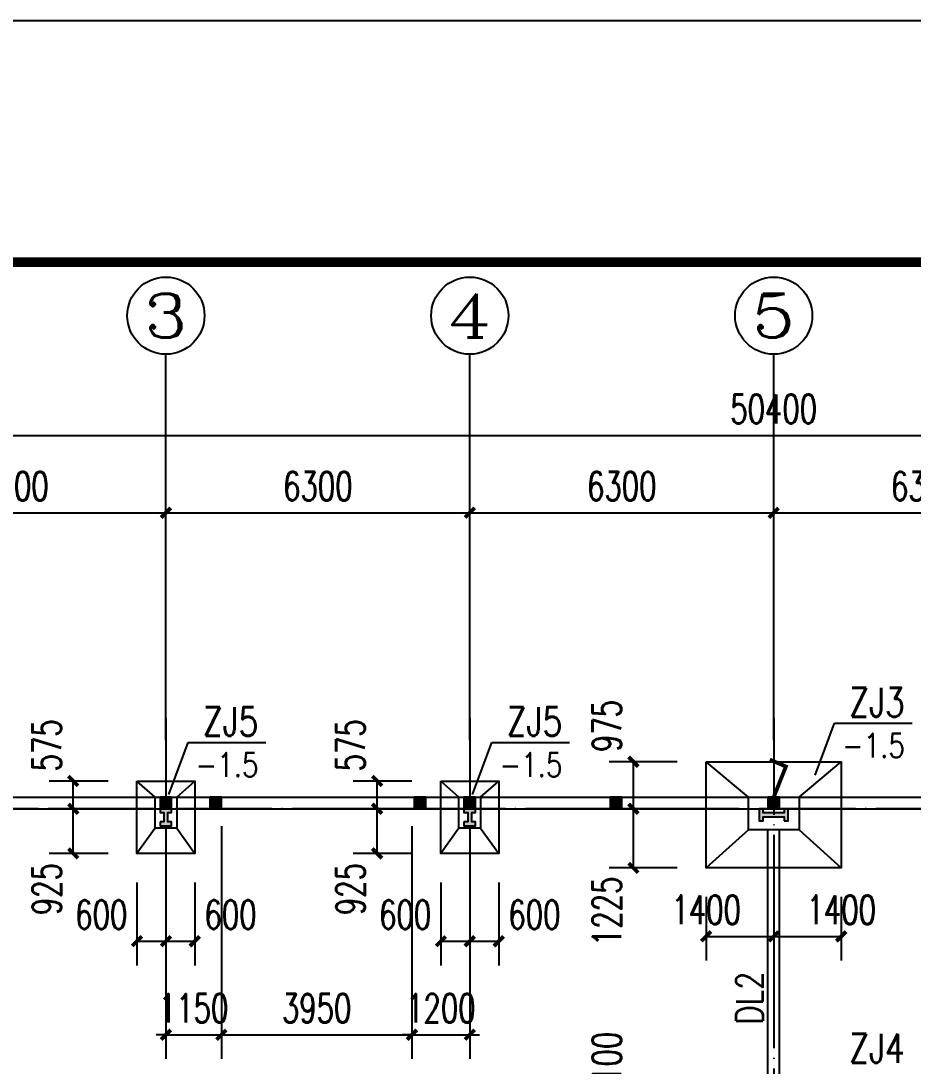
# Model space of a CAD drawing. Extents: x 37237700 to 37865026, y 138877 to 347670.
# Drawn here: x 37263291 to 37281786, y 326011 to 347670 of the extents above; entities that cross this region are included whole.
import ezdxf
from ezdxf.enums import TextEntityAlignment as Align

# ---------------------------------------------------------------- set-up
doc = ezdxf.new("R2010")
doc.units = 0
doc.header["$LTSCALE"] = 1000
doc.header["$MEASUREMENT"] = 0
doc.linetypes.add('ACAD_ISO04W100', pattern=[30.5, 24, -3, 0.5, -3])
doc.linetypes.add('DOTE', pattern=[2.42, 2, -0.2, 0.02, -0.2])
doc.layers.get('0').update_dxf_attribs({"linetype": 'CONTINUOUS'})
doc.layers.get('DEFPOINTS').update_dxf_attribs({"linetype": 'CONTINUOUS'})
for name, color, linetype in [('AXIS', 3, 'CONTINUOUS'), ('AXIS_TEXT', 7, 'CONTINUOUS'), ('COLUMN', 7, 'CONTINUOUS'), ('DOTE', 1, 'ACAD_ISO04W100'), ('PUB_DIM', 3, 'CONTINUOUS'), ('PUB_HATCH', 8, 'CONTINUOUS'), ('PUB_TITLE', 4, 'CONTINUOUS'), ('独立基础', 2, 'CONTINUOUS')]:
    doc.layers.add(name, color=color, linetype=linetype)
doc.styles.add('_TCH_AXIS', font='COMPLEX', dxfattribs={"bigfont": 'GBCBIG'})
doc.styles.add('_TCH_DIM_T3', font='SIMPLEX', dxfattribs={"width": 0.705882, "bigfont": 'GBCBIG'})
doc.styles.add('COMPLEX', font='COMPLEX')
doc.styles.add('DIM_FONT', font='SIMPLEX.shx', dxfattribs={"width": 0.8})
doc.dimstyles.new('_TCH_ARCH&&200', dxfattribs={"dimtxt": 595, "dimasz": 200, "dimexe": 500, "dimexo": 600, "dimgap": 252.5, "dimtad": 1, "dimdec": 0, "dimzin": 0, "dimdsep": 46, "dimtxsty": '_TCH_DIM_T3', "dimblk": 'ARCHTICK', "dimcen": 0.09, "dimclrt": 7, "dimazin": 2, "dimtfac": 1, "dimtdec": 0, "dimtix": 1, "dimtmove": 2, "dimatfit": 3, "dimfxl": 1, "dimtolj": 1, "dimtzin": 0, "dimarcsym": 0})

# ---------------------------------------------------------------- blocks, each defined once
blk = doc.blocks.new('_ArchTick')
at = {"color": 0, "linetype": 'ByBlock', "const_width": 0.4}
blk.add_lwpolyline([(-0.5, -0.5), (0.5, 0.5)], dxfattribs=at)
blk = doc.blocks.new('*D1140')
at = {"layer": 'DEFPOINTS', "color": 0}
for p in [(37266297, 331583), (37267447, 331583), (37267447, 326660)]:
    blk.add_point(p, dxfattribs=at)
at = {"layer": 'PUB_DIM', "color": 0, "lineweight": -2}
for p, q in [((37266297, 330983), (37266297, 326160)), ((37267447, 330983), (37267447, 326160)), ((37266297, 326660), (37266097, 326660)), ((37266297, 326660), (37267447, 326660)), ((37267447, 326660), (37267647, 326660))]:
    blk.add_line(p, q, dxfattribs=at)
at = {"layer": 'PUB_DIM', "color": 0, "lineweight": -2, "xscale": 200, "yscale": 200, "zscale": 200}
blk.add_blockref('_ArchTick', (37266297, 326660), dxfattribs=at)
at = {"layer": 'PUB_DIM', "color": 0, "lineweight": -2, "xscale": 200, "yscale": 200, "zscale": 200, "rotation": 180}
blk.add_blockref('_ArchTick', (37267447, 326660), dxfattribs=at)
at = {"layer": 'PUB_DIM', "color": 7, "insert": (37266872, 327210), "char_height": 595, "attachment_point": 5, "style": '_TCH_DIM_T3'}
blk.add_mtext('\\A1;1150', dxfattribs=at)
blk = doc.blocks.new('*D1141')
at = {"layer": 'DEFPOINTS', "color": 0}
for p in [(37267447, 331583), (37271397, 331583), (37271397, 326660)]:
    blk.add_point(p, dxfattribs=at)
at = {"layer": 'PUB_DIM', "color": 0, "lineweight": -2}
for p, q in [((37267447, 330983), (37267447, 326160)), ((37271397, 330983), (37271397, 326160)), ((37267447, 326660), (37271397, 326660))]:
    blk.add_line(p, q, dxfattribs=at)
at = {"layer": 'PUB_DIM', "color": 0, "lineweight": -2, "xscale": 200, "yscale": 200, "zscale": 200, "rotation": 180}
blk.add_blockref('_ArchTick', (37267447, 326660), dxfattribs=at)
at = {"layer": 'PUB_DIM', "color": 0, "lineweight": -2, "xscale": 200, "yscale": 200, "zscale": 200}
blk.add_blockref('_ArchTick', (37271397, 326660), dxfattribs=at)
at = {"layer": 'PUB_DIM', "color": 7, "insert": (37269422, 327210), "char_height": 595, "attachment_point": 5, "style": '_TCH_DIM_T3'}
blk.add_mtext('\\A1;3950', dxfattribs=at)
blk = doc.blocks.new('*D1142')
at = {"layer": 'DEFPOINTS', "color": 0}
for p in [(37271397, 331583), (37272597, 331583), (37272597, 326660)]:
    blk.add_point(p, dxfattribs=at)
at = {"layer": 'PUB_DIM', "color": 0, "lineweight": -2}
for p, q in [((37271397, 330983), (37271397, 326160)), ((37272597, 330983), (37272597, 326160)), ((37271397, 326660), (37271197, 326660)), ((37271397, 326660), (37272597, 326660)), ((37272597, 326660), (37272797, 326660))]:
    blk.add_line(p, q, dxfattribs=at)
at = {"layer": 'PUB_DIM', "color": 0, "lineweight": -2, "xscale": 200, "yscale": 200, "zscale": 200}
blk.add_blockref('_ArchTick', (37271397, 326660), dxfattribs=at)
at = {"layer": 'PUB_DIM', "color": 0, "lineweight": -2, "xscale": 200, "yscale": 200, "zscale": 200, "rotation": 180}
blk.add_blockref('_ArchTick', (37272597, 326660), dxfattribs=at)
at = {"layer": 'PUB_DIM', "color": 7, "insert": (37271997, 327210), "char_height": 595, "attachment_point": 5, "style": '_TCH_DIM_T3'}
blk.add_mtext('\\A1;1200', dxfattribs=at)
blk = doc.blocks.new('*D1153')
at = {"layer": 'DEFPOINTS', "color": 0}
for p in [(37275989, 325143), (37277497, 325143), (37277497, 324043)]:
    blk.add_point(p, dxfattribs=at)
at = {"layer": 'PUB_DIM', "color": 0, "lineweight": -2}
for p, q in [((37276897, 325143), (37275489, 325143)), ((37275989, 324043), (37275989, 325143)), ((37276897, 324043), (37275489, 324043))]:
    blk.add_line(p, q, dxfattribs=at)
at = {"layer": 'PUB_DIM', "color": 0, "lineweight": -2, "xscale": 200, "yscale": 200, "zscale": 200}
for p, rotation in [((37275989, 325143), 90), ((37275989, 324043), 270)]:
    blk.add_blockref('_ArchTick', p, dxfattribs=dict(at, rotation=rotation))
at = {"layer": 'PUB_DIM', "color": 7, "insert": (37275439, 326003), "char_height": 595, "attachment_point": 5, "rotation": 90, "style": '_TCH_DIM_T3'}
blk.add_mtext('\\A1;1100', dxfattribs=at)
blk = doc.blocks.new('*D1269')
at = {"layer": 'DEFPOINTS', "color": 0}
for p in [(37271997, 330418), (37272597, 330418), (37272597, 328599)]:
    blk.add_point(p, dxfattribs=at)
at = {"layer": 'PUB_DIM', "color": 0, "lineweight": -2}
for p, q in [((37271997, 329818), (37271997, 328099)), ((37272597, 329818), (37272597, 328099)), ((37271997, 328599), (37272597, 328599))]:
    blk.add_line(p, q, dxfattribs=at)
at = {"layer": 'PUB_DIM', "color": 0, "lineweight": -2, "xscale": 200, "yscale": 200, "zscale": 200, "rotation": 180}
blk.add_blockref('_ArchTick', (37271997, 328599), dxfattribs=at)
at = {"layer": 'PUB_DIM', "color": 0, "lineweight": -2, "xscale": 200, "yscale": 200, "zscale": 200}
blk.add_blockref('_ArchTick', (37272597, 328599), dxfattribs=at)
at = {"layer": 'PUB_DIM', "color": 7, "insert": (37271257, 329149), "char_height": 595, "attachment_point": 5, "style": '_TCH_DIM_T3'}
blk.add_mtext('\\A1;600', dxfattribs=at)
blk = doc.blocks.new('*D1270')
at = {"layer": 'DEFPOINTS', "color": 0}
for p in [(37272597, 330418), (37273197, 330418), (37273197, 328599)]:
    blk.add_point(p, dxfattribs=at)
at = {"layer": 'PUB_DIM', "color": 0, "lineweight": -2}
for p, q in [((37272597, 329818), (37272597, 328099)), ((37273197, 329818), (37273197, 328099)), ((37272597, 328599), (37273197, 328599))]:
    blk.add_line(p, q, dxfattribs=at)
at = {"layer": 'PUB_DIM', "color": 0, "lineweight": -2, "xscale": 200, "yscale": 200, "zscale": 200, "rotation": 180}
blk.add_blockref('_ArchTick', (37272597, 328599), dxfattribs=at)
at = {"layer": 'PUB_DIM', "color": 0, "lineweight": -2, "xscale": 200, "yscale": 200, "zscale": 200}
blk.add_blockref('_ArchTick', (37273197, 328599), dxfattribs=at)
at = {"layer": 'PUB_DIM', "color": 7, "insert": (37273937, 329149), "char_height": 595, "attachment_point": 5, "style": '_TCH_DIM_T3'}
blk.add_mtext('\\A1;600', dxfattribs=at)
blk = doc.blocks.new('*D1271')
at = {"layer": 'DEFPOINTS', "color": 0}
for p in [(37270676, 331918), (37271997, 331918), (37271997, 331343)]:
    blk.add_point(p, dxfattribs=at)
at = {"layer": 'PUB_DIM', "color": 0, "lineweight": -2}
for p, q in [((37271397, 331918), (37270176, 331918)), ((37270676, 331343), (37270676, 331918)), ((37271397, 331343), (37270176, 331343))]:
    blk.add_line(p, q, dxfattribs=at)
at = {"layer": 'PUB_DIM', "color": 0, "lineweight": -2, "xscale": 200, "yscale": 200, "zscale": 200}
for p, rotation in [((37270676, 331918), 90), ((37270676, 331343), 270)]:
    blk.add_blockref('_ArchTick', p, dxfattribs=dict(at, rotation=rotation))
at = {"layer": 'PUB_DIM', "color": 7, "insert": (37270126, 332658), "char_height": 595, "attachment_point": 5, "rotation": 90, "style": '_TCH_DIM_T3'}
blk.add_mtext('\\A1;575', dxfattribs=at)
blk = doc.blocks.new('*D1272')
at = {"layer": 'DEFPOINTS', "color": 0}
for p in [(37270676, 331343), (37271997, 331343), (37271997, 330418)]:
    blk.add_point(p, dxfattribs=at)
at = {"layer": 'PUB_DIM', "color": 0, "lineweight": -2}
for p, q in [((37271397, 331343), (37270176, 331343)), ((37270676, 330418), (37270676, 331343)), ((37271397, 330418), (37270176, 330418))]:
    blk.add_line(p, q, dxfattribs=at)
at = {"layer": 'PUB_DIM', "color": 0, "lineweight": -2, "xscale": 200, "yscale": 200, "zscale": 200}
for p, rotation in [((37270676, 331343), 90), ((37270676, 330418), 270)]:
    blk.add_blockref('_ArchTick', p, dxfattribs=dict(at, rotation=rotation))
at = {"layer": 'PUB_DIM', "color": 7, "insert": (37270126, 329678), "char_height": 595, "attachment_point": 5, "rotation": 90, "style": '_TCH_DIM_T3'}
blk.add_mtext('\\A1;925', dxfattribs=at)
blk = doc.blocks.new('*D1277')
at = {"layer": 'DEFPOINTS', "color": 0}
for p in [(37265697, 330418), (37266297, 330418), (37266297, 328599)]:
    blk.add_point(p, dxfattribs=at)
at = {"layer": 'PUB_DIM', "color": 0, "lineweight": -2}
for p, q in [((37265697, 329818), (37265697, 328099)), ((37266297, 329818), (37266297, 328099)), ((37265697, 328599), (37266297, 328599))]:
    blk.add_line(p, q, dxfattribs=at)
at = {"layer": 'PUB_DIM', "color": 0, "lineweight": -2, "xscale": 200, "yscale": 200, "zscale": 200, "rotation": 180}
blk.add_blockref('_ArchTick', (37265697, 328599), dxfattribs=at)
at = {"layer": 'PUB_DIM', "color": 0, "lineweight": -2, "xscale": 200, "yscale": 200, "zscale": 200}
blk.add_blockref('_ArchTick', (37266297, 328599), dxfattribs=at)
at = {"layer": 'PUB_DIM', "color": 7, "insert": (37264957, 329149), "char_height": 595, "attachment_point": 5, "style": '_TCH_DIM_T3'}
blk.add_mtext('\\A1;600', dxfattribs=at)
blk = doc.blocks.new('*D1278')
at = {"layer": 'DEFPOINTS', "color": 0}
for p in [(37266297, 330418), (37266897, 330418), (37266897, 328599)]:
    blk.add_point(p, dxfattribs=at)
at = {"layer": 'PUB_DIM', "color": 0, "lineweight": -2}
for p, q in [((37266297, 329818), (37266297, 328099)), ((37266897, 329818), (37266897, 328099)), ((37266297, 328599), (37266897, 328599))]:
    blk.add_line(p, q, dxfattribs=at)
at = {"layer": 'PUB_DIM', "color": 0, "lineweight": -2, "xscale": 200, "yscale": 200, "zscale": 200, "rotation": 180}
blk.add_blockref('_ArchTick', (37266297, 328599), dxfattribs=at)
at = {"layer": 'PUB_DIM', "color": 0, "lineweight": -2, "xscale": 200, "yscale": 200, "zscale": 200}
blk.add_blockref('_ArchTick', (37266897, 328599), dxfattribs=at)
at = {"layer": 'PUB_DIM', "color": 7, "insert": (37267637, 329149), "char_height": 595, "attachment_point": 5, "style": '_TCH_DIM_T3'}
blk.add_mtext('\\A1;600', dxfattribs=at)
blk = doc.blocks.new('*D1279')
at = {"layer": 'DEFPOINTS', "color": 0}
for p in [(37264376, 331918), (37265697, 331918), (37265697, 331343)]:
    blk.add_point(p, dxfattribs=at)
at = {"layer": 'PUB_DIM', "color": 0, "lineweight": -2}
for p, q in [((37265097, 331918), (37263876, 331918)), ((37264376, 331343), (37264376, 331918)), ((37265097, 331343), (37263876, 331343))]:
    blk.add_line(p, q, dxfattribs=at)
at = {"layer": 'PUB_DIM', "color": 0, "lineweight": -2, "xscale": 200, "yscale": 200, "zscale": 200}
for p, rotation in [((37264376, 331918), 90), ((37264376, 331343), 270)]:
    blk.add_blockref('_ArchTick', p, dxfattribs=dict(at, rotation=rotation))
at = {"layer": 'PUB_DIM', "color": 7, "insert": (37263826, 332658), "char_height": 595, "attachment_point": 5, "rotation": 90, "style": '_TCH_DIM_T3'}
blk.add_mtext('\\A1;575', dxfattribs=at)
blk = doc.blocks.new('*D1280')
at = {"layer": 'DEFPOINTS', "color": 0}
for p in [(37264376, 331343), (37265697, 331343), (37265697, 330418)]:
    blk.add_point(p, dxfattribs=at)
at = {"layer": 'PUB_DIM', "color": 0, "lineweight": -2}
for p, q in [((37265097, 331343), (37263876, 331343)), ((37264376, 330418), (37264376, 331343)), ((37265097, 330418), (37263876, 330418))]:
    blk.add_line(p, q, dxfattribs=at)
at = {"layer": 'PUB_DIM', "color": 0, "lineweight": -2, "xscale": 200, "yscale": 200, "zscale": 200}
for p, rotation in [((37264376, 331343), 90), ((37264376, 330418), 270)]:
    blk.add_blockref('_ArchTick', p, dxfattribs=dict(at, rotation=rotation))
at = {"layer": 'PUB_DIM', "color": 7, "insert": (37263826, 329678), "char_height": 595, "attachment_point": 5, "rotation": 90, "style": '_TCH_DIM_T3'}
blk.add_mtext('\\A1;925', dxfattribs=at)
blk = doc.blocks.new('*D1289')
at = {"layer": 'DEFPOINTS', "color": 0}
for p in [(37277497, 330118), (37278897, 330118), (37278897, 328699)]:
    blk.add_point(p, dxfattribs=at)
at = {"layer": 'PUB_DIM', "color": 0, "lineweight": -2}
for p, q in [((37277497, 329518), (37277497, 328199)), ((37278897, 329518), (37278897, 328199)), ((37277497, 328699), (37278897, 328699))]:
    blk.add_line(p, q, dxfattribs=at)
at = {"layer": 'PUB_DIM', "color": 0, "lineweight": -2, "xscale": 200, "yscale": 200, "zscale": 200, "rotation": 180}
blk.add_blockref('_ArchTick', (37277497, 328699), dxfattribs=at)
at = {"layer": 'PUB_DIM', "color": 0, "lineweight": -2, "xscale": 200, "yscale": 200, "zscale": 200}
blk.add_blockref('_ArchTick', (37278897, 328699), dxfattribs=at)
at = {"layer": 'PUB_DIM', "color": 7, "insert": (37277497, 329249), "char_height": 595, "attachment_point": 5, "style": '_TCH_DIM_T3'}
blk.add_mtext('\\A1;1400', dxfattribs=at)
blk = doc.blocks.new('*D1290')
at = {"layer": 'DEFPOINTS', "color": 0}
for p in [(37278897, 330118), (37280297, 330118), (37280297, 328699)]:
    blk.add_point(p, dxfattribs=at)
at = {"layer": 'PUB_DIM', "color": 0, "lineweight": -2}
for p, q in [((37278897, 329518), (37278897, 328199)), ((37280297, 329518), (37280297, 328199)), ((37278897, 328699), (37280297, 328699))]:
    blk.add_line(p, q, dxfattribs=at)
at = {"layer": 'PUB_DIM', "color": 0, "lineweight": -2, "xscale": 200, "yscale": 200, "zscale": 200, "rotation": 180}
blk.add_blockref('_ArchTick', (37278897, 328699), dxfattribs=at)
at = {"layer": 'PUB_DIM', "color": 0, "lineweight": -2, "xscale": 200, "yscale": 200, "zscale": 200}
blk.add_blockref('_ArchTick', (37280297, 328699), dxfattribs=at)
at = {"layer": 'PUB_DIM', "color": 7, "insert": (37280297, 329249), "char_height": 595, "attachment_point": 5, "style": '_TCH_DIM_T3'}
blk.add_mtext('\\A1;1400', dxfattribs=at)
blk = doc.blocks.new('*D1295')
at = {"layer": 'DEFPOINTS', "color": 0}
for p in [(37275989, 332318), (37277497, 332318), (37277497, 331343)]:
    blk.add_point(p, dxfattribs=at)
at = {"layer": 'PUB_DIM', "color": 0, "lineweight": -2}
for p, q in [((37276897, 332318), (37275489, 332318)), ((37275989, 331343), (37275989, 332318)), ((37276897, 331343), (37275489, 331343))]:
    blk.add_line(p, q, dxfattribs=at)
at = {"layer": 'PUB_DIM', "color": 0, "lineweight": -2, "xscale": 200, "yscale": 200, "zscale": 200}
for p, rotation in [((37275989, 332318), 90), ((37275989, 331343), 270)]:
    blk.add_blockref('_ArchTick', p, dxfattribs=dict(at, rotation=rotation))
at = {"layer": 'PUB_DIM', "color": 7, "insert": (37275439, 333058), "char_height": 595, "attachment_point": 5, "rotation": 90, "style": '_TCH_DIM_T3'}
blk.add_mtext('\\A1;975', dxfattribs=at)
blk = doc.blocks.new('*D1296')
at = {"layer": 'DEFPOINTS', "color": 0}
for p in [(37275989, 331343), (37277497, 331343), (37277497, 330118)]:
    blk.add_point(p, dxfattribs=at)
at = {"layer": 'PUB_DIM', "color": 0, "lineweight": -2}
for p, q in [((37276897, 331343), (37275489, 331343)), ((37275989, 330118), (37275989, 331343)), ((37276897, 330118), (37275489, 330118))]:
    blk.add_line(p, q, dxfattribs=at)
at = {"layer": 'PUB_DIM', "color": 0, "lineweight": -2, "xscale": 200, "yscale": 200, "zscale": 200}
for p, rotation in [((37275989, 331343), 90), ((37275989, 330118), 270)]:
    blk.add_blockref('_ArchTick', p, dxfattribs=dict(at, rotation=rotation))
at = {"layer": 'PUB_DIM', "color": 7, "insert": (37275439, 329218), "char_height": 595, "attachment_point": 5, "rotation": 90, "style": '_TCH_DIM_T3'}
blk.add_mtext('\\A1;1225', dxfattribs=at)
blk = doc.blocks.new('*D1541')
at = {"layer": 'AXIS', "color": 0, "lineweight": -2}
for p, q in [((37259997, 333078), (37259997, 337978)), ((37266297, 333078), (37266297, 337978)), ((37259997, 337478), (37266297, 337478))]:
    blk.add_line(p, q, dxfattribs=at)
at = {"layer": 'DEFPOINTS', "color": 0}
for p in [(37266297, 337478), (37259997, 332478), (37266297, 332478)]:
    blk.add_point(p, dxfattribs=at)
at = {"layer": 'AXIS', "color": 0, "lineweight": -2, "xscale": 200, "yscale": 200, "zscale": 200, "rotation": 180}
blk.add_blockref('_ArchTick', (37259997, 337478), dxfattribs=at)
at = {"layer": 'AXIS', "color": 0, "lineweight": -2, "xscale": 200, "yscale": 200, "zscale": 200}
blk.add_blockref('_ArchTick', (37266297, 337478), dxfattribs=at)
at = {"layer": 'AXIS', "color": 7, "insert": (37263147, 338028), "char_height": 595, "attachment_point": 5, "style": '_TCH_DIM_T3'}
blk.add_mtext('\\A1;6300', dxfattribs=at)
blk = doc.blocks.new('*D1542')
at = {"layer": 'AXIS', "color": 0, "lineweight": -2}
for p, q in [((37266297, 333078), (37266297, 337978)), ((37272597, 333078), (37272597, 337978)), ((37266297, 337478), (37272597, 337478))]:
    blk.add_line(p, q, dxfattribs=at)
at = {"layer": 'DEFPOINTS', "color": 0}
for p in [(37272597, 337478), (37266297, 332478), (37272597, 332478)]:
    blk.add_point(p, dxfattribs=at)
at = {"layer": 'AXIS', "color": 0, "lineweight": -2, "xscale": 200, "yscale": 200, "zscale": 200, "rotation": 180}
blk.add_blockref('_ArchTick', (37266297, 337478), dxfattribs=at)
at = {"layer": 'AXIS', "color": 0, "lineweight": -2, "xscale": 200, "yscale": 200, "zscale": 200}
blk.add_blockref('_ArchTick', (37272597, 337478), dxfattribs=at)
at = {"layer": 'AXIS', "color": 7, "insert": (37269447, 338028), "char_height": 595, "attachment_point": 5, "style": '_TCH_DIM_T3'}
blk.add_mtext('\\A1;6300', dxfattribs=at)
blk = doc.blocks.new('*D1543')
at = {"layer": 'AXIS', "color": 0, "lineweight": -2}
for p, q in [((37272597, 333078), (37272597, 337978)), ((37278897, 333078), (37278897, 337978)), ((37272597, 337478), (37278897, 337478))]:
    blk.add_line(p, q, dxfattribs=at)
at = {"layer": 'DEFPOINTS', "color": 0}
for p in [(37278897, 337478), (37272597, 332478), (37278897, 332478)]:
    blk.add_point(p, dxfattribs=at)
at = {"layer": 'AXIS', "color": 0, "lineweight": -2, "xscale": 200, "yscale": 200, "zscale": 200, "rotation": 180}
blk.add_blockref('_ArchTick', (37272597, 337478), dxfattribs=at)
at = {"layer": 'AXIS', "color": 0, "lineweight": -2, "xscale": 200, "yscale": 200, "zscale": 200}
blk.add_blockref('_ArchTick', (37278897, 337478), dxfattribs=at)
at = {"layer": 'AXIS', "color": 7, "insert": (37275747, 338028), "char_height": 595, "attachment_point": 5, "style": '_TCH_DIM_T3'}
blk.add_mtext('\\A1;6300', dxfattribs=at)
blk = doc.blocks.new('*D1544')
at = {"layer": 'AXIS', "color": 0, "lineweight": -2}
for p, q in [((37278897, 333078), (37278897, 337978)), ((37285197, 333078), (37285197, 337978)), ((37278897, 337478), (37285197, 337478))]:
    blk.add_line(p, q, dxfattribs=at)
at = {"layer": 'DEFPOINTS', "color": 0}
for p in [(37285197, 337478), (37278897, 332478), (37285197, 332478)]:
    blk.add_point(p, dxfattribs=at)
at = {"layer": 'AXIS', "color": 0, "lineweight": -2, "xscale": 200, "yscale": 200, "zscale": 200, "rotation": 180}
blk.add_blockref('_ArchTick', (37278897, 337478), dxfattribs=at)
at = {"layer": 'AXIS', "color": 0, "lineweight": -2, "xscale": 200, "yscale": 200, "zscale": 200}
blk.add_blockref('_ArchTick', (37285197, 337478), dxfattribs=at)
at = {"layer": 'AXIS', "color": 7, "insert": (37282047, 338028), "char_height": 595, "attachment_point": 5, "style": '_TCH_DIM_T3'}
blk.add_mtext('\\A1;6300', dxfattribs=at)
blk = doc.blocks.new('*D1548')
at = {"layer": 'AXIS', "color": 0, "lineweight": -2}
for p, q in [((37253697, 333078), (37253697, 339578)), ((37304097, 333078), (37304097, 339578)), ((37253697, 339078), (37304097, 339078))]:
    blk.add_line(p, q, dxfattribs=at)
at = {"layer": 'DEFPOINTS', "color": 0}
for p in [(37304097, 339078), (37253697, 332478), (37304097, 332478)]:
    blk.add_point(p, dxfattribs=at)
at = {"layer": 'AXIS', "color": 0, "lineweight": -2, "xscale": 200, "yscale": 200, "zscale": 200, "rotation": 180}
blk.add_blockref('_ArchTick', (37253697, 339078), dxfattribs=at)
at = {"layer": 'AXIS', "color": 0, "lineweight": -2, "xscale": 200, "yscale": 200, "zscale": 200}
blk.add_blockref('_ArchTick', (37304097, 339078), dxfattribs=at)
at = {"layer": 'AXIS', "color": 7, "insert": (37278897, 339628), "char_height": 595, "attachment_point": 5, "style": '_TCH_DIM_T3'}
blk.add_mtext('\\A1;50400', dxfattribs=at)
blk = doc.blocks.new('_AXISO')
blk.add_circle((0, 0), 0.5)
at = {"layer": 'AXIS_TEXT', "style": 'COMPLEX', "width": 1.041667}
blk.add_attdef('A', text='', height=0.56, dxfattribs=at).set_placement((-0.25, -0.28), (0.25, -0.28), align=Align.FIT)

msp = doc.modelspace()

# ---------------------------------------------------------------- hatches: boundary and pattern name
for points in [[(37266176.5, 331072.8), (37266176.5, 330992.8), (37266416.5, 330992.8), (37266416.5, 331072.8), (37266336.5, 331072.8), (37266336.5, 331262.8), (37266416.5, 331262.8), (37266416.5, 331342.8), (37266176.5, 331342.8), (37266176.5, 331262.8), (37266256.5, 331262.8), (37266256.5, 331072.8)], [(37272476.5, 331072.8), (37272476.5, 330992.8), (37272716.5, 330992.8), (37272716.5, 331072.8), (37272636.5, 331072.8), (37272636.5, 331262.8), (37272716.5, 331262.8), (37272716.5, 331342.8), (37272476.5, 331342.8), (37272476.5, 331262.8), (37272556.5, 331262.8), (37272556.5, 331072.8)], [(37279116.5, 331092.8), (37279196.5, 331092.8), (37279196.5, 331342.8), (37279116.5, 331342.8), (37279116.5, 331257.8), (37278676.5, 331257.8), (37278676.5, 331342.8), (37278596.5, 331342.8), (37278596.5, 331092.8), (37278676.5, 331092.8), (37278676.5, 331177.8), (37279116.5, 331177.8)]]:
    msp.add_hatch(color=256).paths.add_polyline_path(points)
at = {"layer": 'PUB_HATCH'}
for points in [[(37266176.5, 331582.8), (37266176.5, 331342.8), (37266416.5, 331342.8), (37266416.5, 331582.8)], [(37267206.5, 331582.8), (37267206.5, 331342.8), (37267446.5, 331342.8), (37267446.5, 331582.8)], [(37271446.5, 331582.8), (37271446.5, 331342.8), (37271686.5, 331342.8), (37271686.5, 331582.8)], [(37272476.5, 331582.8), (37272476.5, 331342.8), (37272716.5, 331342.8), (37272716.5, 331582.8)], [(37275506.5, 331582.8), (37275506.5, 331342.8), (37275746.5, 331342.8), (37275746.5, 331582.8)], [(37278776.5, 331582.8), (37278776.5, 331342.8), (37279016.5, 331342.8), (37279016.5, 331582.8)]]:
    msp.add_hatch(color=256, dxfattribs=at).paths.add_polyline_path(points)

# ---------------------------------------------------------------- linework, layer by layer
for p, q in [((37279756, 332040.5, 0), (37280156.3, 333120, 0)), ((37280156.3, 333120, 0), (37281766.4, 333120, 0)), ((37266356, 331640.5, 0), (37266756.3, 332720, 0)), ((37266756.3, 332720, 0), (37268366.4, 332720, 0)), ((37272656, 331640.5, 0), (37273056.3, 332720, 0)), ((37273056.3, 332720, 0), (37274666.4, 332720, 0)), ((37278776.5, 258777.8), (37278776.5, 330907.8)), ((37279016.5, 258777.8), (37279016.5, 330907.8))]:
    msp.add_line(p, q)
at = {"const_width": 80}
msp.add_lwpolyline([(37278896.5, 331582.8), (37279149.6, 332218.5), (37278815.2, 332363)], dxfattribs=at)
for points in [[(37253456.5, 331582.8), (37304336.5, 331582.8), (37304336.5, 258102.8), (37253456.5, 258102.8)], [(37253696.5, 331342.8), (37304096.5, 331342.8), (37304096.5, 258342.8), (37253696.5, 258342.8)]]:
    msp.add_lwpolyline(points, close=True)
for points in [[(37266176.5, 331072.8), (37266176.5, 330992.8), (37266416.5, 330992.8), (37266416.5, 331072.8), (37266336.5, 331072.8), (37266336.5, 331262.8), (37266416.5, 331262.8), (37266416.5, 331342.8), (37266176.5, 331342.8), (37266176.5, 331262.8), (37266256.5, 331262.8), (37266256.5, 331072.8), (37266176.5, 331072.8)], [(37272476.5, 331072.8), (37272476.5, 330992.8), (37272716.5, 330992.8), (37272716.5, 331072.8), (37272636.5, 331072.8), (37272636.5, 331262.8), (37272716.5, 331262.8), (37272716.5, 331342.8), (37272476.5, 331342.8), (37272476.5, 331262.8), (37272556.5, 331262.8), (37272556.5, 331072.8), (37272476.5, 331072.8)], [(37279116.5, 331092.8), (37279196.5, 331092.8), (37279196.5, 331342.8), (37279116.5, 331342.8), (37279116.5, 331257.8), (37278676.5, 331257.8), (37278676.5, 331342.8), (37278596.5, 331342.8), (37278596.5, 331092.8), (37278676.5, 331092.8), (37278676.5, 331177.8), (37279116.5, 331177.8), (37279116.5, 331092.8)]]:
    msp.add_lwpolyline(points)
at = {"layer": 'AXIS'}
for p, q in [((37266296.5, 332762.4), (37266296.5, 340762.4)), ((37272596.5, 332762.4), (37272596.5, 340762.4)), ((37278896.5, 332762.4), (37278896.5, 340762.4))]:
    msp.add_line(p, q, dxfattribs=at)
at = {"layer": 'COLUMN'}
for p, q in [((37266176.5, 331582.8), (37266176.5, 331342.8)), ((37266416.5, 331582.8), (37266176.5, 331582.8)), ((37266416.5, 331342.8), (37266416.5, 331582.8)), ((37267206.5, 331582.8), (37267206.5, 331342.8)), ((37267446.5, 331582.8), (37267206.5, 331582.8)), ((37267446.5, 331342.8), (37267446.5, 331582.8)), ((37271446.5, 331582.8), (37271446.5, 331342.8)), ((37271686.5, 331582.8), (37271446.5, 331582.8)), ((37271686.5, 331342.8), (37271686.5, 331582.8)), ((37272476.5, 331582.8), (37272476.5, 331342.8)), ((37272716.5, 331582.8), (37272476.5, 331582.8)), ((37272716.5, 331342.8), (37272716.5, 331582.8)), ((37275506.5, 331582.8), (37275506.5, 331342.8)), ((37275746.5, 331582.8), (37275506.5, 331582.8)), ((37275746.5, 331342.8), (37275746.5, 331582.8)), ((37278776.5, 331582.8), (37278776.5, 331342.8)), ((37279016.5, 331582.8), (37278776.5, 331582.8)), ((37279016.5, 331342.8), (37279016.5, 331582.8)), ((37266176.5, 331342.8), (37266416.5, 331342.8)), ((37267206.5, 331342.8), (37267446.5, 331342.8)), ((37271446.5, 331342.8), (37271686.5, 331342.8)), ((37272476.5, 331342.8), (37272716.5, 331342.8)), ((37275506.5, 331342.8), (37275746.5, 331342.8)), ((37278776.5, 331342.8), (37279016.5, 331342.8))]:
    msp.add_line(p, q, dxfattribs=at)
at = {"layer": 'DOTE', "linetype": 'DOTE'}
for p, q in [((37266296.5, 333220.2), (37266296.5, 331342.8)), ((37272596.5, 333220.2), (37272596.5, 331342.8)), ((37278896.5, 333220.2), (37278896.5, 256309.1)), ((37307213.7, 331342.8), (37250862.5, 331342.8))]:
    msp.add_line(p, q, dxfattribs=at)
at = {"layer": 'PUB_TITLE'}
msp.add_lwpolyline([(37237700.2, 228870), (37321700.2, 228870), (37321700.2, 347670), (37237700.2, 347670)], close=True, dxfattribs=at)
at = {"layer": 'PUB_TITLE', "const_width": 200}
msp.add_lwpolyline([(37239700.2, 230870), (37319700.2, 230870), (37319700.2, 342670), (37239700.2, 342670)], close=True, dxfattribs=at)
at = {"layer": '独立基础'}
for p, q in [((37278371.5, 331582.8), (37277496.5, 332317.8)), ((37279421.5, 331582.8), (37280296.5, 332317.8)), ((37266071.5, 331582.8), (37265696.5, 331917.8)), ((37266521.5, 331582.8), (37266896.5, 331917.8)), ((37272371.5, 331582.8), (37271996.5, 331917.8)), ((37272821.5, 331582.8), (37273196.5, 331917.8)), ((37266071.5, 330942.8), (37265696.5, 330417.8)), ((37266521.5, 330942.8), (37266896.5, 330417.8)), ((37272371.5, 330942.8), (37271996.5, 330417.8)), ((37272821.5, 330942.8), (37273196.5, 330417.8)), ((37278371.5, 330907.8), (37277496.5, 330117.8)), ((37279421.5, 330907.8), (37280296.5, 330117.8))]:
    msp.add_line(p, q, dxfattribs=at)
for points in [[(37277496.5, 332317.8), (37280296.5, 332317.8), (37280296.5, 330117.8), (37277496.5, 330117.8)], [(37265696.5, 331917.8), (37266896.5, 331917.8), (37266896.5, 330417.8), (37265696.5, 330417.8)], [(37271996.5, 331917.8), (37273196.5, 331917.8), (37273196.5, 330417.8), (37271996.5, 330417.8)], [(37266071.5, 331582.8), (37266521.5, 331582.8), (37266521.5, 330942.8), (37266071.5, 330942.8)], [(37272371.5, 331582.8), (37272821.5, 331582.8), (37272821.5, 330942.8), (37272371.5, 330942.8)], [(37278371.5, 331582.8), (37279421.5, 331582.8), (37279421.5, 330907.8), (37278371.5, 330907.8)]]:
    msp.add_lwpolyline(points, close=True, dxfattribs=at)

# ---------------------------------------------------------------- block references
at = {"layer": 'AXIS'}
ref = msp.add_blockref('_AXISO', (37266296.5, 341562.4), dxfattribs=dict(at, xscale=1600, yscale=1600, zscale=1600))
ref.add_attrib('A', '3', dxfattribs={"layer": 'AXIS_TEXT', "height": 905.1, "style": '_TCH_AXIS', "width": 1.5}).set_placement((37265844, 341109.8), (37266749.1, 341109.8), align=Align.FIT)
ref = msp.add_blockref('_AXISO', (37272596.5, 341562.4), dxfattribs=dict(at, xscale=1600, yscale=1600, zscale=1600))
ref.add_attrib('A', '4', dxfattribs={"layer": 'AXIS_TEXT', "height": 905.1, "style": '_TCH_AXIS', "width": 1.3125}).set_placement((37272144, 341109.8), (37273049.1, 341109.8), align=Align.FIT)
ref = msp.add_blockref('_AXISO', (37278896.5, 341562.4), dxfattribs=dict(at, xscale=1600, yscale=1600, zscale=1600))
ref.add_attrib('A', '5', dxfattribs={"layer": 'AXIS_TEXT', "height": 905.1, "style": '_TCH_AXIS', "width": 1.5}).set_placement((37278444, 341109.8), (37279349.1, 341109.8), align=Align.FIT)

# ---------------------------------------------------------------- texts
at = {"style": 'DIM_FONT', "width": 0.8}
for s, height, p in [('ZJ3', 600, (37280462.9, 333251.9, 0)), ('ZJ5', 600, (37267062.9, 332851.9, 0)), ('ZJ5', 600, (37273362.9, 332851.9, 0)), ('-1.5', 500, (37280314.3, 332405.8, 0)), ('-1.5', 500, (37266914.3, 332005.8, 0)), ('-1.5', 500, (37273214.3, 332005.8, 0)), ('ZJ4', 600, (37280462.9, 326076.9, 0))]:
    msp.add_text(s, height=height, dxfattribs=at).set_placement(p)
msp.add_text('DL2', height=550, rotation=90, dxfattribs=at).set_placement((37278670.3, 326875.7))

# ---------------------------------------------------------------- dimensions: what is measured, and where the dimension line sits
at = {"layer": 'AXIS'}
for p1, p2, distance, picture, middle in [((37253696.5, 332477.6), (37304096.5, 332477.6), 6600, '*D1548', (37278896.5, 339627.6)), ((37259996.5, 332477.6), (37266296.5, 332477.6), 5000, '*D1541', (37263146.5, 338027.6)), ((37266296.5, 332477.6), (37272596.5, 332477.6), 5000, '*D1542', (37269446.5, 338027.6)), ((37272596.5, 332477.6), (37278896.5, 332477.6), 5000, '*D1543', (37275746.5, 338027.6)), ((37278896.5, 332477.6), (37285196.5, 332477.6), 5000, '*D1544', (37282046.5, 338027.6))]:
    dim = msp.add_aligned_dim(p1=p1, p2=p2, distance=distance, dimstyle='_TCH_ARCH&&200', dxfattribs=at)
    dim.commit()
    dim.dimension.update_dxf_attribs({"geometry": picture, "text_midpoint": middle})
at = {"layer": 'PUB_DIM'}
for base, p1, p2, angle, picture, middle in [((37275988.8, 332317.8), (37277496.5, 331342.8), (37277496.5, 332317.8), 90, '*D1295', (37275438.8, 333057.8)), ((37264376.2, 331917.8), (37265696.5, 331342.8), (37265696.5, 331917.8), 90, '*D1279', (37263826.2, 332657.8)), ((37270676.2, 331917.8), (37271996.5, 331342.8), (37271996.5, 331917.8), 90, '*D1271', (37270126.2, 332657.8)), ((37264376.2, 331342.8), (37265696.5, 330417.8), (37265696.5, 331342.8), 90, '*D1280', (37263826.2, 329677.8)), ((37270676.2, 331342.8), (37271996.5, 330417.8), (37271996.5, 331342.8), 90, '*D1272', (37270126.2, 329677.8)), ((37275988.8, 331342.8), (37277496.5, 330117.8), (37277496.5, 331342.8), 90, '*D1296', (37275438.8, 329217.8)), ((37266296.5, 328598.6), (37265696.5, 330417.8), (37266296.5, 330417.8), 0, '*D1277', (37264956.5, 329148.6)), ((37266896.5, 328598.6), (37266296.5, 330417.8), (37266896.5, 330417.8), 0, '*D1278', (37267636.5, 329148.6)), ((37272596.5, 328598.6), (37271996.5, 330417.8), (37272596.5, 330417.8), 0, '*D1269', (37271256.5, 329148.6)), ((37273196.5, 328598.6), (37272596.5, 330417.8), (37273196.5, 330417.8), 0, '*D1270', (37273936.5, 329148.6)), ((37278896.5, 328698.6), (37277496.5, 330117.8), (37278896.5, 330117.8), 0, '*D1289', (37277496.5, 329248.6)), ((37280296.5, 328698.6), (37278896.5, 330117.8), (37280296.5, 330117.8), 0, '*D1290', (37280296.5, 329248.6)), ((37275988.8, 325142.8), (37277496.5, 324042.8), (37277496.5, 325142.8), 90, '*D1153', (37275438.8, 326002.8))]:
    dim = msp.add_linear_dim(base=base, p1=p1, p2=p2, angle=angle, dimstyle='_TCH_ARCH&&200', dxfattribs=at)
    dim.commit()
    dim.dimension.update_dxf_attribs({"geometry": picture, "text_midpoint": middle, "dimtype": 129})
for p1, p2, picture, middle in [((37266296.5, 331582.8), (37267446.5, 331582.8), '*D1140', (37266871.5, 327210.4)), ((37267446.5, 331582.8), (37271396.5, 331582.8), '*D1141', (37269421.5, 327210.4)), ((37271396.5, 331582.8), (37272596.5, 331582.8), '*D1142', (37271996.5, 327210.4))]:
    dim = msp.add_aligned_dim(p1=p1, p2=p2, distance=-4922.4, dimstyle='_TCH_ARCH&&200', dxfattribs=at)
    dim.commit()
    dim.dimension.update_dxf_attribs({"geometry": picture, "text_midpoint": middle})

doc.saveas('drawing.dxf')
